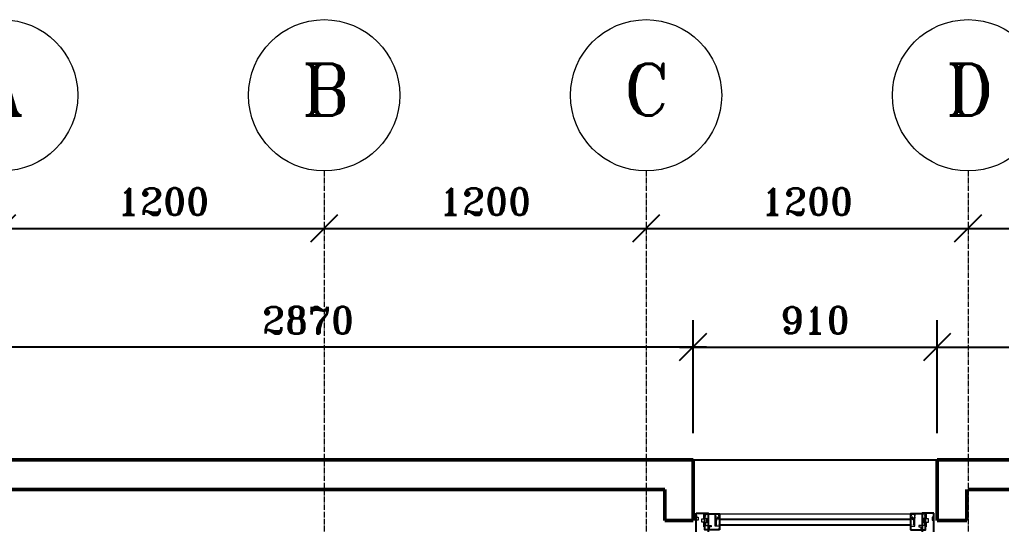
# Model space of a CAD drawing. Header units: millimetres. Extents: x -2 to 21000, y -2 to 14850.
# Drawn here: x 3222 to 6881, y 12643 to 14522 of the extents above; entities that cross this region are included whole.
import ezdxf

# ---------------------------------------------------------------- set-up
doc = ezdxf.new("R2010")
doc.units = ezdxf.units.MM
doc.linetypes.add('CENTERLINE', pattern=[27, 20, -3, 1, -3])
for name, color, linetype, lineweight in [('DIM', 4, 'Continuous', 18), ('MODUL', 8, 'CENTERLINE', 18), ('VINDUERDØRE', 6, 'Continuous', 18), ('YDER', 3, 'Continuous', 50)]:
    doc.layers.add(name, color=color, linetype=linetype, lineweight=lineweight)
doc.layers.add('KONTUR', color=7, linetype='Continuous')
doc.styles.add('ROMANT', font='romant.shx')
doc.dimstyles.new('MOLLEN', dxfattribs={"dimscale": 50, "dimtxt": 2, "dimasz": 2, "dimexe": 2, "dimexo": 2, "dimgap": 1, "dimtad": 1, "dimtoh": 1, "dimdec": 0, "dimzin": 0, "dimdsep": 46, "dimtxsty": 'ROMANT', "dimblk": 'OBLIQUE', "dimcen": 0, "dimdle": 1, "dimadec": 0, "dimazin": 0, "dimtfac": 1, "dimtdec": 0, "dimtix": 1, "dimtofl": 0, "dimtmove": 1, "dimatfit": 3, "dimldrblk": 'KRYDS', "dimfxl": 1, "dimtolj": 1, "dimtzin": 0, "dimarcsym": 0})

# ---------------------------------------------------------------- blocks, each defined once
blk = doc.blocks.new('_Oblique')
at = {"color": 0, "linetype": 'ByBlock', "lineweight": -2}
blk.add_line((-0.5, -0.5), (0.5, 0.5), dxfattribs=at)
blk = doc.blocks.new('*D71')
at = {"layer": 'DefPoints', "color": 0, "transparency": 16777216}
for p in [(6642.3, 13303.2), (5732.3, 12882.7), (6642.3, 12882.7)]:
    blk.add_point(p, dxfattribs=at)
at = {"layer": 'DIM', "color": 0, "lineweight": -2, "transparency": 16777216}
for p, q in [((5732.3, 12982.7), (5732.3, 13403.2)), ((6642.3, 12982.7), (6642.3, 13403.2)), ((5682.3, 13303.2), (6692.3, 13303.2))]:
    blk.add_line(p, q, dxfattribs=at)
at = {"layer": 'DIM', "color": 0, "lineweight": -2, "transparency": 16777216, "xscale": 100, "yscale": 100, "zscale": 100, "rotation": 180}
blk.add_blockref('_Oblique', (5732.3, 13303.2), dxfattribs=at)
at = {"layer": 'DIM', "color": 0, "lineweight": -2, "transparency": 16777216, "xscale": 100, "yscale": 100, "zscale": 100}
blk.add_blockref('_Oblique', (6642.3, 13303.2), dxfattribs=at)
at = {"layer": 'DIM', "color": 0, "transparency": 16777216, "insert": (6187.3, 13403.2), "char_height": 100, "attachment_point": 5, "style": 'ROMANT'}
blk.add_mtext('\\A1;910', dxfattribs=at)
blk = doc.blocks.new('KRYDS')
at = {"color": 4}
for p, q in [((0, -1.5), (0, 1.5)), ((-1.5, 0), (1.5, 0))]:
    blk.add_line(p, q, dxfattribs=at)
blk.add_circle((0, 0), 0.75, dxfattribs=at)
blk = doc.blocks.new('*D72')
at = {"layer": 'DefPoints', "color": 0, "transparency": 16777216}
for p in [(8372.1, 13303.2), (6642.3, 12882.7), (8372.1, 12882.7)]:
    blk.add_point(p, dxfattribs=at)
at = {"layer": 'DIM', "color": 0, "lineweight": -2, "transparency": 16777216}
for p, q in [((6642.3, 12982.7), (6642.3, 13403.2)), ((8372.1, 12982.7), (8372.1, 13403.2)), ((6592.3, 13303.2), (8422.1, 13303.2))]:
    blk.add_line(p, q, dxfattribs=at)
at = {"layer": 'DIM', "color": 0, "lineweight": -2, "transparency": 16777216, "xscale": 100, "yscale": 100, "zscale": 100, "rotation": 180}
blk.add_blockref('_Oblique', (6642.3, 13303.2), dxfattribs=at)
at = {"layer": 'DIM', "color": 0, "lineweight": -2, "transparency": 16777216, "xscale": 100, "yscale": 100, "zscale": 100}
blk.add_blockref('_Oblique', (8372.1, 13303.2), dxfattribs=at)
at = {"layer": 'DIM', "color": 0, "transparency": 16777216, "insert": (7507.2, 13403.2), "char_height": 100, "attachment_point": 5, "style": 'ROMANT'}
blk.add_mtext('\\A1;1730', dxfattribs=at)
blk = doc.blocks.new('*D87')
at = {"layer": 'DefPoints', "color": 0, "transparency": 16777216}
for p in [(3157.3, 13745.2), (4357.3, 13745.2), (4357.3, 13745.2)]:
    blk.add_point(p, dxfattribs=at)
at = {"layer": 'DIM', "color": 0, "lineweight": -2, "transparency": 16777216}
blk.add_line((3107.3, 13745.2), (4407.3, 13745.2), dxfattribs=at)
at = {"layer": 'DIM', "color": 0, "lineweight": -2, "transparency": 16777216, "xscale": 100, "yscale": 100, "zscale": 100, "rotation": 180}
blk.add_blockref('_Oblique', (3157.3, 13745.2), dxfattribs=at)
at = {"layer": 'DIM', "color": 0, "lineweight": -2, "transparency": 16777216, "xscale": 100, "yscale": 100, "zscale": 100}
blk.add_blockref('_Oblique', (4357.3, 13745.2), dxfattribs=at)
at = {"layer": 'DIM', "color": 0, "transparency": 16777216, "insert": (3757.3, 13845.2), "char_height": 100, "attachment_point": 5, "style": 'ROMANT'}
blk.add_mtext('\\A1;1200', dxfattribs=at)
blk = doc.blocks.new('*D88')
at = {"layer": 'DefPoints', "color": 0, "transparency": 16777216}
for p in [(4357.3, 13745.2), (5557.3, 13745.2), (5557.3, 13745.2)]:
    blk.add_point(p, dxfattribs=at)
at = {"layer": 'DIM', "color": 0, "lineweight": -2, "transparency": 16777216}
blk.add_line((4307.3, 13745.2), (5607.3, 13745.2), dxfattribs=at)
at = {"layer": 'DIM', "color": 0, "lineweight": -2, "transparency": 16777216, "xscale": 100, "yscale": 100, "zscale": 100, "rotation": 180}
blk.add_blockref('_Oblique', (4357.3, 13745.2), dxfattribs=at)
at = {"layer": 'DIM', "color": 0, "lineweight": -2, "transparency": 16777216, "xscale": 100, "yscale": 100, "zscale": 100}
blk.add_blockref('_Oblique', (5557.3, 13745.2), dxfattribs=at)
at = {"layer": 'DIM', "color": 0, "transparency": 16777216, "insert": (4957.3, 13845.2), "char_height": 100, "attachment_point": 5, "style": 'ROMANT'}
blk.add_mtext('\\A1;1200', dxfattribs=at)
blk = doc.blocks.new('*D89')
at = {"layer": 'DefPoints', "color": 0, "transparency": 16777216}
for p in [(5557.3, 13745.2), (6757.3, 13745.2), (6757.3, 13745.2)]:
    blk.add_point(p, dxfattribs=at)
at = {"layer": 'DIM', "color": 0, "lineweight": -2, "transparency": 16777216}
blk.add_line((5507.3, 13745.2), (6807.3, 13745.2), dxfattribs=at)
at = {"layer": 'DIM', "color": 0, "lineweight": -2, "transparency": 16777216, "xscale": 100, "yscale": 100, "zscale": 100, "rotation": 180}
blk.add_blockref('_Oblique', (5557.3, 13745.2), dxfattribs=at)
at = {"layer": 'DIM', "color": 0, "lineweight": -2, "transparency": 16777216, "xscale": 100, "yscale": 100, "zscale": 100}
blk.add_blockref('_Oblique', (6757.3, 13745.2), dxfattribs=at)
at = {"layer": 'DIM', "color": 0, "transparency": 16777216, "insert": (6157.3, 13845.2), "char_height": 100, "attachment_point": 5, "style": 'ROMANT'}
blk.add_mtext('\\A1;1200', dxfattribs=at)
blk = doc.blocks.new('*D90')
at = {"layer": 'DefPoints', "color": 0, "transparency": 16777216}
for p in [(6757.3, 13745.2), (7957.3, 13745.2), (7957.3, 13745.2)]:
    blk.add_point(p, dxfattribs=at)
at = {"layer": 'DIM', "color": 0, "lineweight": -2, "transparency": 16777216}
blk.add_line((6707.3, 13745.2), (8007.3, 13745.2), dxfattribs=at)
at = {"layer": 'DIM', "color": 0, "lineweight": -2, "transparency": 16777216, "xscale": 100, "yscale": 100, "zscale": 100, "rotation": 180}
blk.add_blockref('_Oblique', (6757.3, 13745.2), dxfattribs=at)
at = {"layer": 'DIM', "color": 0, "lineweight": -2, "transparency": 16777216, "xscale": 100, "yscale": 100, "zscale": 100}
blk.add_blockref('_Oblique', (7957.3, 13745.2), dxfattribs=at)
at = {"layer": 'DIM', "color": 0, "transparency": 16777216, "insert": (7357.3, 13845.2), "char_height": 100, "attachment_point": 5, "style": 'ROMANT'}
blk.add_mtext('\\A1;1200', dxfattribs=at)
blk = doc.blocks.new('*D58')
at = {"layer": 'DefPoints', "color": 0, "transparency": 16777216}
for p in [(2862.3, 13303.2), (2862.3, 12882.7), (5732.3, 12882.7)]:
    blk.add_point(p, dxfattribs=at)
at = {"layer": 'DIM', "color": 0, "lineweight": -2, "transparency": 16777216}
for p, q in [((2862.3, 12982.7), (2862.3, 13403.2)), ((5732.3, 12982.7), (5732.3, 13403.2)), ((5782.3, 13303.2), (2812.3, 13303.2))]:
    blk.add_line(p, q, dxfattribs=at)
at = {"layer": 'DIM', "color": 0, "lineweight": -2, "transparency": 16777216, "xscale": 100, "yscale": 100, "zscale": 100, "rotation": 180}
blk.add_blockref('_Oblique', (2862.3, 13303.2), dxfattribs=at)
at = {"layer": 'DIM', "color": 0, "lineweight": -2, "transparency": 16777216, "xscale": 100, "yscale": 100, "zscale": 100}
blk.add_blockref('_Oblique', (5732.3, 13303.2), dxfattribs=at)
at = {"layer": 'DIM', "color": 0, "transparency": 16777216, "insert": (4297.3, 13403.2), "char_height": 100, "attachment_point": 5, "style": 'ROMANT'}
blk.add_mtext('\\A1;2870', dxfattribs=at)
blk = doc.blocks.new('V910')
for p, q in [((99, 19.7), (811, 19.7)), ((811, -3.3), (99, -3.3))]:
    blk.add_line(p, q)
for points in [[(12, 41.5), (56, 41.5), (56, -71.5), (12, -71.5)], [(99, -20), (44, -20), (44, 40), (99, 40)], [(811, -20), (866, -20), (866, 40), (811, 40)], [(898, 41.5), (854, 41.5), (854, -71.5), (898, -71.5)]]:
    blk.add_lwpolyline(points, close=True)
blk.add_attdef('PRIS', (265.5, 44.4), '', height=100)

msp = doc.modelspace()

# ---------------------------------------------------------------- linework, layer by layer
at = {"layer": 'DIM'}
for centre in [(3157.3, 14240.7), (4357.3, 14240.7), (5557.3, 14240.7), (6757.3, 14240.7)]:
    msp.add_circle(centre, 281.8, dxfattribs=at)
at = {"layer": 'KONTUR'}
msp.add_line((5732.3, 12882.7), (6642.3, 12882.7), dxfattribs=at)
at = {"layer": 'MODUL'}
for p, q in [((4357.3, 13958.9), (4357.3, 4656.1)), ((5557.3, 13958.9), (5557.3, 4656.1)), ((6757.3, 13958.9), (6757.3, 4656.1))]:
    msp.add_line(p, q, dxfattribs=at)
at = {"layer": 'VINDUERDØRE'}
for p, q in [((5812.4, 12682.7), (6562.3, 12682.7)), ((6555.3, 12662.4), (5819.4, 12662.4)), ((5819.4, 12639.4), (5819.4, 12662.4)), ((6555.3, 12639.4), (6555.3, 12662.4))]:
    msp.add_line(p, q, dxfattribs=at)
for points in [[(5772.3, 12634.2), (5772.3, 12650.8), (5765.3, 12650.8), (5765.3, 12663.2), (5772.3, 12663.2), (5772.3, 12681.6, 0.378866), (5769.4, 12684.2), (5747.3, 12684.2, 0.414214), (5744.3, 12681.2), (5744.3, 12678.5), (5746.8, 12669.2), (5751.3, 12669.2), (5751.3, 12659.2), (5744.3, 12659.2), (5744.3, 12629.2)], [(6602.3, 12634.2), (6602.3, 12650.8), (6609.3, 12650.8), (6609.3, 12663.2), (6602.3, 12663.2), (6602.3, 12681.6, -0.378866), (6605.3, 12684.2), (6627.3, 12684.2, -0.414214), (6630.3, 12681.2), (6630.3, 12678.5), (6627.8, 12669.2), (6623.3, 12669.2), (6623.3, 12659.2), (6630.3, 12659.2), (6630.3, 12629.2)]]:
    msp.add_lwpolyline(points, format="xyb", dxfattribs=at)
for points in [[(5776.3, 12676.7), (5779.3, 12676.4), (5779.3, 12673), (5776.3, 12672.7), (5776.3, 12665.7), (5782.3, 12665.7), (5782.3, 12648.4), (5779.3, 12648.4), (5779.3, 12641.2, 0.414214), (5781.3, 12639.2), (5800.3, 12639.2), (5800.3, 12634.2), (5792.8, 12634.2), (5792.8, 12625.7, 0.414214), (5795.8, 12622.7), (5826.3, 12622.7, 0.354119), (5829.2, 12625.1), (5831.4, 12635.2, 0.476976), (5830.4, 12636.4), (5815.3, 12636.4), (5815.3, 12680.1, 0.378866), (5812.4, 12682.7), (5779.3, 12682.7, 0.414214), (5776.3, 12679.7)], [(5815.3, 12670.5), (5815.3, 12665.5), (5822.5, 12665.5), (5822.5, 12669.7), (5826.1, 12669.7), (5826.1, 12665.5), (5831.3, 12665.5), (5827.1, 12679.3, 0.329751), (5824.2, 12681.5), (5821.3, 12681.5, 0.365977), (5818.4, 12679), (5815.3, 12679), (5815.3, 12674.5), (5816.8, 12674.5), (5816.8, 12670.5)], [(5820.3, 12663.5), (5820.3, 12665.5), (5823, 12665.5), (5823.5, 12666.5), (5822.9, 12666.2, -0.548619), (5822.6, 12666.4), (5822.6, 12666.5, -0.291473), (5822.8, 12666.8), (5823.5, 12667.1), (5823.5, 12667.9), (5822.9, 12667.7, -0.548619), (5822.6, 12667.9), (5822.6, 12668, -0.291473), (5822.8, 12668.2), (5824.3, 12669), (5826, 12668.1, -0.291473), (5826.1, 12667.9), (5826.1, 12667.8, -0.548619), (5825.8, 12667.6), (5825.1, 12667.9), (5825.1, 12667.1), (5826, 12666.7, -0.291473), (5826.1, 12666.4), (5826.1, 12666.3, -0.548619), (5825.8, 12666.1), (5825.1, 12666.5), (5825.6, 12665.5), (5831.3, 12665.5), (5831.1, 12666.3, -0.482267), (5831.2, 12666.4), (5831.3, 12666.4, -0.386642), (5831.5, 12666.3, 0.041462), (5831.9, 12664.9, 0.253532), (5833.5, 12662.7, -0.40376), (5833.6, 12662.6), (5833.5, 12662.5, -0.306179), (5833.4, 12662.5, -0.216676), (5830.3, 12664, 0.229394), (5830.1, 12664.2), (5829.1, 12664.2, 0.608413), (5828.9, 12663.7, 0.133895), (5830, 12662.7, -0.40376), (5830.1, 12662.6), (5830, 12662.5, -0.306179), (5829.9, 12662.5, -0.216676), (5826.9, 12664, 0.229394), (5826.6, 12664.2), (5826.4, 12664.2, 0.432652), (5825.8, 12663.5, -0.432652), (5824.8, 12662.5), (5821.3, 12662.5, -0.414214)], [(6554.4, 12663.5), (6554.4, 12665.5), (6551.7, 12665.5), (6551.2, 12666.5), (6551.7, 12666.2, 0.548619), (6552.1, 12666.4), (6552.1, 12666.5, 0.291473), (6551.9, 12666.8), (6551.2, 12667.1), (6551.2, 12667.9), (6551.7, 12667.7, 0.548619), (6552.1, 12667.9), (6552.1, 12668, 0.291473), (6551.9, 12668.2), (6550.4, 12669), (6548.7, 12668.1, 0.291473), (6548.5, 12667.9), (6548.5, 12667.8, 0.548619), (6548.9, 12667.6), (6549.6, 12667.9), (6549.6, 12667.1), (6548.7, 12666.7, 0.291473), (6548.5, 12666.4), (6548.5, 12666.3, 0.548619), (6548.9, 12666.1), (6549.6, 12666.5), (6549.1, 12665.5), (6543.3, 12665.5), (6543.6, 12666.3, 0.482267), (6543.5, 12666.4), (6543.3, 12666.4, 0.386642), (6543.2, 12666.3, -0.041462), (6542.8, 12664.9, -0.253532), (6541.2, 12662.7, 0.40376), (6541.1, 12662.6), (6541.2, 12662.5, 0.306179), (6541.3, 12662.5, 0.216676), (6544.3, 12664, -0.229394), (6544.6, 12664.2), (6545.6, 12664.2, -0.608413), (6545.8, 12663.7, -0.133895), (6544.7, 12662.7, 0.40376), (6544.6, 12662.6), (6544.7, 12662.5, 0.306179), (6544.8, 12662.5, 0.216676), (6547.8, 12664, -0.229394), (6548.1, 12664.2), (6548.3, 12664.2, -0.432652), (6548.9, 12663.5, 0.432652), (6549.9, 12662.5), (6553.4, 12662.5, 0.414214)], [(6598.3, 12676.7), (6595.3, 12676.4), (6595.3, 12673), (6598.3, 12672.7), (6598.3, 12665.7), (6592.3, 12665.7), (6592.3, 12648.4), (6595.3, 12648.4), (6595.3, 12641.2, -0.414214), (6593.3, 12639.2), (6574.3, 12639.2), (6574.3, 12634.2), (6581.8, 12634.2), (6581.8, 12625.7, -0.414214), (6578.8, 12622.7), (6548.4, 12622.7, -0.354119), (6545.5, 12625.1), (6543.3, 12635.2, -0.476976), (6544.3, 12636.4), (6559.3, 12636.4), (6559.3, 12680.1, -0.378866), (6562.3, 12682.7), (6595.3, 12682.7, -0.414214), (6598.3, 12679.7)], [(6559.3, 12670.5), (6559.3, 12665.5), (6552.1, 12665.5), (6552.1, 12669.7), (6548.5, 12669.7), (6548.5, 12665.5), (6543.3, 12665.5), (6547.6, 12679.3, -0.329751), (6550.5, 12681.5), (6553.3, 12681.5, -0.365977), (6556.3, 12679), (6559.3, 12679), (6559.3, 12674.5), (6557.8, 12674.5), (6557.8, 12670.5)]]:
    msp.add_lwpolyline(points, format="xyb", close=True, dxfattribs=at)
at = {"layer": 'VINDUERDØRE', "const_width": 0.5}
for points in [[(5831.4, 12643.7), (5824.1, 12643.7), (5821.9, 12645.9), (5821.9, 12655.9), (5824.1, 12658.2), (5831.4, 12658.2)], [(6543.3, 12643.7), (6550.6, 12643.7), (6552.8, 12645.9), (6552.8, 12655.9), (6550.6, 12658.2), (6543.3, 12658.2)]]:
    msp.add_lwpolyline(points, close=True, dxfattribs=at)
at = {"layer": 'YDER'}
for p, q in [((2862.3, 12882.7), (5732.3, 12882.7)), ((5732.3, 12882.7), (5262.3, 12882.7)), ((5732.3, 12882.7), (5732.3, 12657.7)), ((5732.3, 12657.7), (5732.3, 12882.7)), ((6642.3, 12657.7), (6642.3, 12882.7)), ((6642.3, 12657.7), (6642.3, 12882.7)), ((6642.3, 12657.7), (6642.3, 12882.7)), ((6642.3, 12882.7), (6642.3, 12657.7)), ((6642.3, 12657.7), (6642.3, 12882.7)), ((6642.3, 12882.7), (8372.1, 12882.7)), ((5627.3, 12772.7), (2972.3, 12772.7)), ((5627.3, 12772.7), (5627.3, 12657.7)), ((6752.3, 12657.7), (6752.3, 12772.7)), ((6757.3, 12772.7), (8262.1, 12772.7)), ((5627.3, 12657.7), (5732.3, 12657.7)), ((6642.3, 12657.7), (6752.3, 12657.7))]:
    msp.add_line(p, q, dxfattribs=at)

# ---------------------------------------------------------------- block references
msp.add_blockref('V910', (5732.3, 12642.7))

# ---------------------------------------------------------------- texts
at = {"layer": 'DIM', "style": 'ROMANT'}
for s, p in [('A', (3072.9, 14165.7)), ('B', (4272.9, 14165.7)), ('C', (5472.9, 14165.7)), ('D', (6672.9, 14165.7))]:
    msp.add_text(s, height=192.5, dxfattribs=at).set_placement(p)

# ---------------------------------------------------------------- dimensions: what is measured, and where the dimension line sits
at = {"layer": 'DIM'}
for base, p1, p2, picture, middle in [((4357.3, 13745.2), (3157.3, 13745.2), (4357.3, 13745.2), '*D87', (3757.3, 13845.2)), ((5557.3, 13745.2), (4357.3, 13745.2), (5557.3, 13745.2), '*D88', (4957.3, 13845.2)), ((6757.3, 13745.2), (5557.3, 13745.2), (6757.3, 13745.2), '*D89', (6157.3, 13845.2)), ((7957.3, 13745.2), (6757.3, 13745.2), (7957.3, 13745.2), '*D90', (7357.3, 13845.2)), ((2862.3, 13303.2), (5732.3, 12882.7), (2862.3, 12882.7), '*D58', (4297.3, 13403.2)), ((6642.3, 13303.2), (5732.3, 12882.7), (6642.3, 12882.7), '*D71', (6187.3, 13403.2)), ((8372.1, 13303.2), (6642.3, 12882.7), (8372.1, 12882.7), '*D72', (7507.2, 13403.2))]:
    dim = msp.add_linear_dim(base=base, p1=p1, p2=p2, dimstyle='MOLLEN', dxfattribs=at)
    dim.commit()
    dim.dimension.update_dxf_attribs({"geometry": picture, "text_midpoint": middle})

doc.saveas('drawing.dxf')
